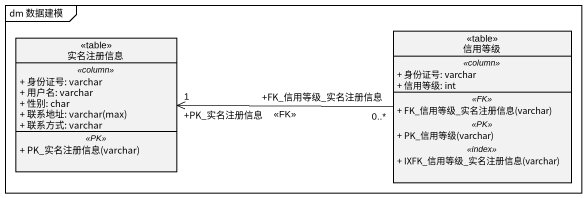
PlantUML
@startuml
mainframe dm 数据建模
hide circle
hide empty members
skinparam classAttributeIconSize 0
class 实名注册信息 <<table>> {
  .. <<column>> ..
  + 身份证号: varchar
  + 用户名: varchar
  + 性别: char
  {field} + 联系地址: varchar(max)
  + 联系方式: varchar
  .. <<PK>> ..
  + PK_实名注册信息(varchar)
}
class 信用等级 <<table>> {
  .. <<column>> ..
  + 身份证号: varchar
  + 信用等级: int
  .. <<FK>> ..
  + FK_信用等级_实名注册信息(varchar)
  .. <<PK>> ..
  + PK_信用等级(varchar)
  .. <<index>> ..
  + IXFK_信用等级_实名注册信息(varchar)
}
信用等级 "+FK_信用等级_实名注册信息\n0..*" -left-> "+PK_实名注册信息\n1" 实名注册信息 : <<FK>>
@enduml
